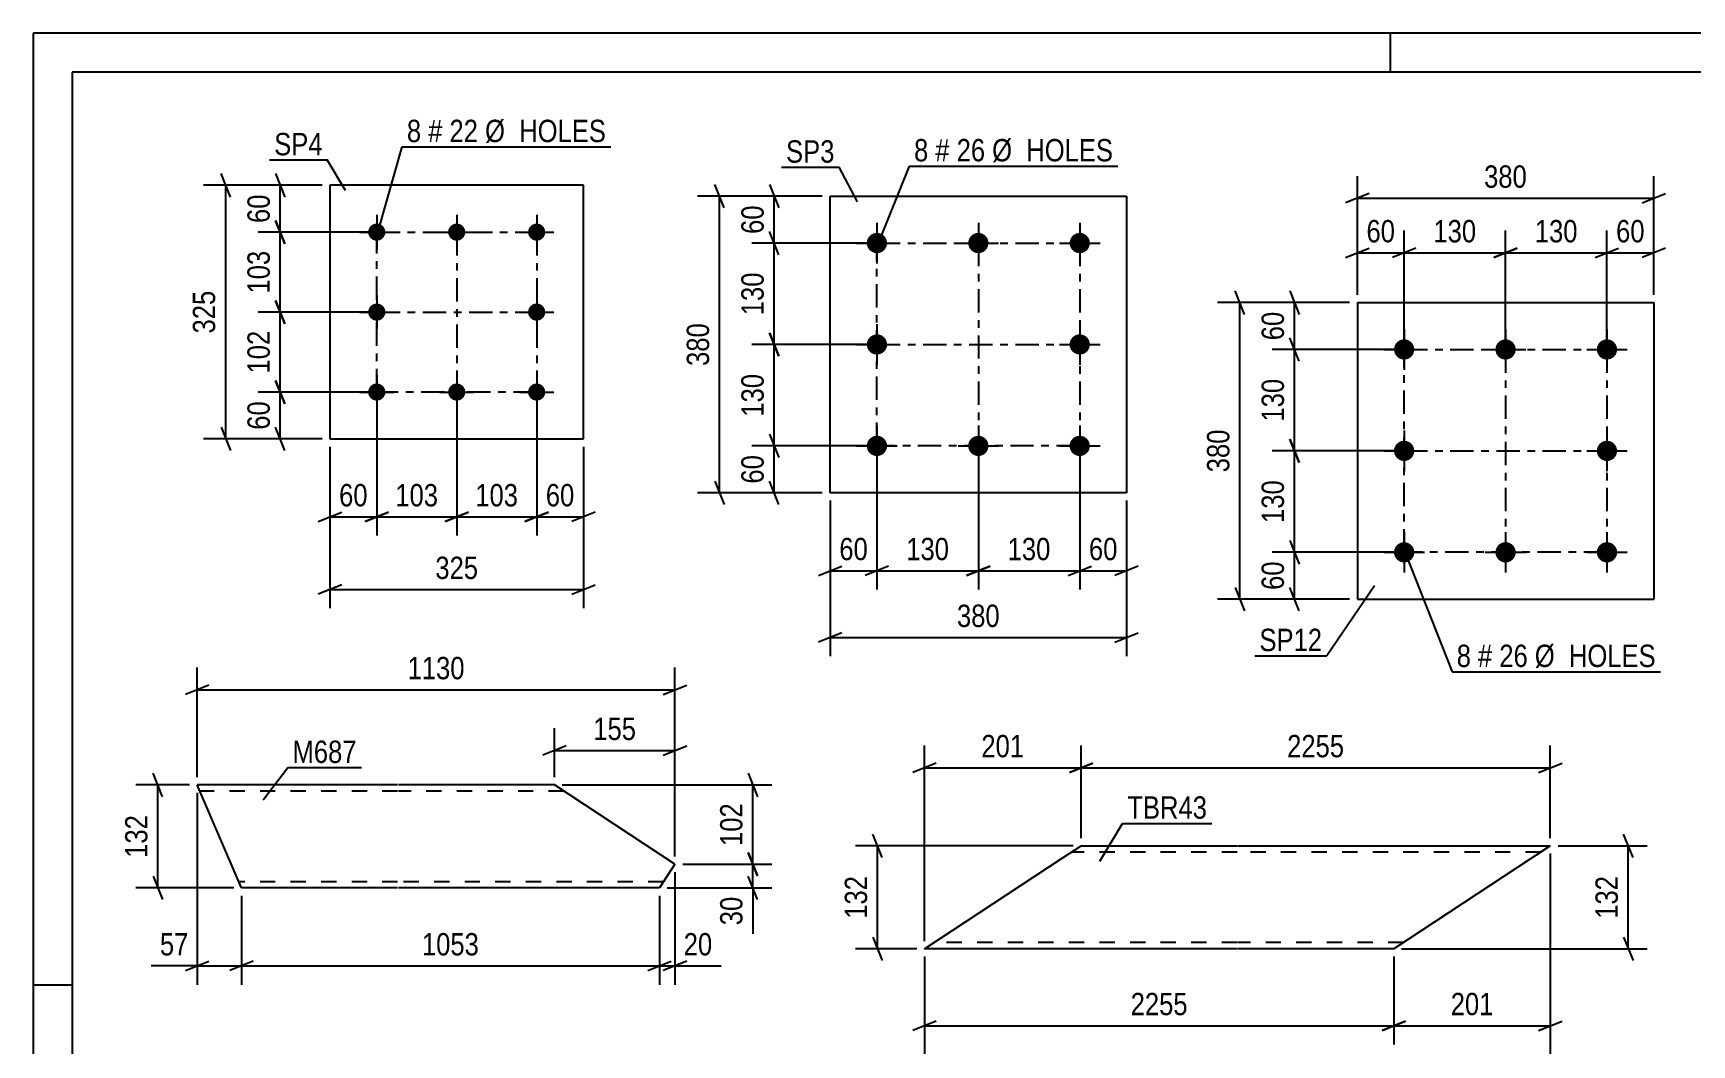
# Model space of a CAD drawing. Header units: millimetres. Extents: x 0 to 594, y 0 to 420.
# Drawn here: x 0 to 212.6, y 290.3 to 420 of the extents above; entities that cross this region are included whole.
import ezdxf

# ---------------------------------------------------------------- set-up
doc = ezdxf.new("R2010")
doc.units = ezdxf.units.MM
doc.linetypes.add('DXK_LINE_DOT2', pattern=[3.9198, 1.9599, -1.9599])
doc.linetypes.add('DXK_LINE_DOT3', pattern=[5.9187, 2.979, -0.9799, 0.9799, -0.9799])
doc.styles.add('Arial Narrow', font='ARIALN.TTF', dxfattribs={"height": 0.2})

# ---------------------------------------------------------------- blocks, each defined once
blk = doc.blocks.new('Unknown-232816080-53569')
at = {"color": 5, "linetype": 'Continuous'}
for p, q in [((594, 420), (0, 420)), ((0, 420), (0, 0)), ((174, 415), (174, 420)), ((589, 415), (5, 415)), ((5, 415), (5, 5)), ((5, 298), (0, 298))]:
    blk.add_line(p, q, dxfattribs=at)
blk = doc.blocks.new('Part-232816080-67433 - 67432')
at = {"color": 2, "linetype": 'Continuous'}
for p, q in [((131.91, 314.24), (134.34, 315.84)), ((134.34, 315.84), (154.34, 315.84)), ((154.44, 315.84), (194.5, 315.84)), ((194.5, 315.84), (192.07, 314.24)), ((114.27, 302.64), (131.91, 314.24)), ((192.07, 314.24), (174.44, 302.64)), ((154.34, 302.64), (114.27, 302.64)), ((174.44, 302.64), (154.44, 302.64))]:
    blk.add_line(p, q, dxfattribs=at)
at = {"color": 7, "linetype": 'DXK_LINE_DOT2'}
for p, q in [((154.34, 315.04), (133.12, 315.04)), ((193.29, 315.04), (154.44, 315.04)), ((194.32, 315.71), (192.07, 314.24)), ((154.34, 303.44), (115.49, 303.44)), ((175.65, 303.44), (154.44, 303.44))]:
    blk.add_line(p, q, dxfattribs=at)
blk = doc.blocks.new('Part-232816080-67549 - 67548')
at = {"color": 2, "linetype": 'Continuous'}
for p, q in [((102.17, 361.1), (102.17, 399.1)), ((102.17, 399.1), (140.17, 399.1)), ((140.17, 399.1), (140.17, 361.1)), ((140.17, 361.1), (102.17, 361.1))]:
    blk.add_line(p, q, dxfattribs=at)
blk = doc.blocks.new('Bolt-232816080-67550 - 67548')
at = {"linetype": 'Continuous'}
for points in [[(108.17, 394.4, -1), (108.17, 391.8, -1)], [(121.17, 394.4, -1), (121.17, 391.8, -1)], [(134.17, 394.4, -1), (134.17, 391.8, -1)], [(108.17, 381.4, -1), (108.17, 378.8, -1)], [(134.17, 381.4, -1), (134.17, 378.8, -1)], [(108.17, 368.4, -1), (108.17, 365.8, -1)], [(121.17, 368.4, -1), (121.17, 365.8, -1)], [(134.17, 368.4, -1), (134.17, 365.8, -1)]]:
    blk.add_hatch(color=1, dxfattribs=at).paths.add_polyline_path(points)
at = {"color": 1, "linetype": 'Continuous'}
for p, q in [((108.17, 395.7), (108.17, 390.5)), ((121.17, 395.7), (121.17, 390.5)), ((134.17, 395.7), (134.17, 390.5)), ((105.57, 393.1), (110.77, 393.1)), ((118.57, 393.1), (123.77, 393.1)), ((131.57, 393.1), (136.77, 393.1)), ((108.17, 382.7), (108.17, 377.5)), ((134.17, 382.7), (134.17, 377.5)), ((105.57, 380.1), (110.77, 380.1)), ((131.57, 380.1), (136.77, 380.1)), ((108.17, 369.7), (108.17, 364.5)), ((121.17, 369.7), (121.17, 364.5)), ((134.17, 369.7), (134.17, 364.5)), ((105.57, 367.1), (110.77, 367.1)), ((118.57, 367.1), (123.77, 367.1)), ((131.57, 367.1), (136.77, 367.1))]:
    blk.add_line(p, q, dxfattribs=at)
blk = doc.blocks.new('Part-232816080-67557 - 67556')
at = {"color": 2, "linetype": 'Continuous'}
for p, q in [((38.05, 400.5), (38.05, 368)), ((70.55, 400.5), (38.05, 400.5)), ((70.55, 368), (70.55, 400.5)), ((38.05, 368), (70.55, 368))]:
    blk.add_line(p, q, dxfattribs=at)
blk = doc.blocks.new('Bolt-232816080-67558 - 67556')
at = {"linetype": 'Continuous'}
for points in [[(44.05, 395.6, -1), (44.05, 393.4, -1)], [(54.3, 395.6, -1), (54.3, 393.4, -1)], [(64.55, 395.6, -1), (64.55, 393.4, -1)], [(44.05, 385.35, -1), (44.05, 383.15, -1)], [(64.55, 385.35, -1), (64.55, 383.15, -1)], [(44.05, 375.1, -1), (44.05, 372.9, -1)], [(54.3, 375.1, -1), (54.3, 372.9, -1)], [(64.55, 375.1, -1), (64.55, 372.9, -1)]]:
    blk.add_hatch(color=1, dxfattribs=at).paths.add_polyline_path(points)
at = {"color": 1, "linetype": 'Continuous'}
for p, q in [((44.05, 396.7), (44.05, 392.3)), ((54.3, 396.7), (54.3, 392.3)), ((64.55, 396.7), (64.55, 392.3)), ((41.85, 394.5), (46.25, 394.5)), ((52.1, 394.5), (56.5, 394.5)), ((62.35, 394.5), (66.75, 394.5)), ((44.05, 386.45), (44.05, 382.05)), ((64.55, 386.45), (64.55, 382.05)), ((41.85, 384.25), (46.25, 384.25)), ((62.35, 384.25), (66.75, 384.25)), ((44.05, 376.2), (44.05, 371.8)), ((54.3, 376.2), (54.3, 371.8)), ((64.55, 376.2), (64.55, 371.8)), ((41.85, 374), (46.25, 374)), ((52.1, 374), (56.5, 374)), ((62.35, 374), (66.75, 374))]:
    blk.add_line(p, q, dxfattribs=at)
blk = doc.blocks.new('Part-232816080-67596 - 67595')
at = {"color": 2, "linetype": 'Continuous'}
for p, q in [((46.72, 323.64), (21.03, 323.64)), ((26.03, 312.04), (21.03, 323.64)), ((66.82, 323.64), (46.82, 323.64)), ((82.28, 313.48), (66.82, 323.64)), ((82.28, 313.48), (80.28, 310.44)), ((26.72, 310.44), (26.03, 312.04)), ((46.72, 310.44), (26.72, 310.44)), ((80.28, 310.44), (46.82, 310.44))]:
    blk.add_line(p, q, dxfattribs=at)
at = {"color": 7, "linetype": 'DXK_LINE_DOT2'}
for p, q in [((46.72, 322.84), (21.38, 322.84)), ((68.04, 322.84), (46.82, 322.84)), ((26.67, 310.56), (26.03, 312.04)), ((26.38, 311.24), (26.35, 311.3)), ((46.72, 311.24), (26.38, 311.24)), ((80.8, 311.24), (46.82, 311.24))]:
    blk.add_line(p, q, dxfattribs=at)
blk = doc.blocks.new('Part-232816080-67733 - 67732')
at = {"color": 2, "linetype": 'Continuous'}
for p, q in [((169.76, 385.46), (169.76, 347.46)), ((169.76, 385.46), (207.76, 385.46)), ((207.76, 385.46), (207.76, 347.46)), ((169.76, 347.46), (207.76, 347.46))]:
    blk.add_line(p, q, dxfattribs=at)
blk = doc.blocks.new('Bolt-232816080-67734 - 67732')
at = {"linetype": 'Continuous'}
for points in [[(175.76, 380.76, -1), (175.76, 378.16, -1)], [(188.76, 380.76, -1), (188.76, 378.16, -1)], [(201.76, 380.76, -1), (201.76, 378.16, -1)], [(175.76, 367.76, -1), (175.76, 365.16, -1)], [(201.76, 367.76, -1), (201.76, 365.16, -1)], [(175.76, 354.76, -1), (175.76, 352.16, -1)], [(188.76, 354.76, -1), (188.76, 352.16, -1)], [(201.76, 354.76, -1), (201.76, 352.16, -1)]]:
    blk.add_hatch(color=1, dxfattribs=at).paths.add_polyline_path(points)
at = {"color": 1, "linetype": 'Continuous'}
for p, q in [((175.76, 382.06), (175.76, 376.86)), ((188.76, 382.06), (188.76, 376.86)), ((201.76, 382.06), (201.76, 376.86)), ((173.16, 379.46), (178.36, 379.46)), ((186.16, 379.46), (191.36, 379.46)), ((199.16, 379.46), (204.36, 379.46)), ((175.76, 369.06), (175.76, 363.86)), ((201.76, 369.06), (201.76, 363.86)), ((173.16, 366.46), (178.36, 366.46)), ((199.16, 366.46), (204.36, 366.46)), ((175.76, 356.06), (175.76, 350.86)), ((188.76, 356.06), (188.76, 350.86)), ((201.76, 356.06), (201.76, 350.86)), ((173.16, 353.46), (178.36, 353.46)), ((186.16, 353.46), (191.36, 353.46)), ((199.16, 353.46), (204.36, 353.46))]:
    blk.add_line(p, q, dxfattribs=at)
blk = doc.blocks.new('Rectangle-232816080-71072 - 67548')
at = {"color": 1, "linetype": 'DXK_LINE_DOT3'}
blk.add_lwpolyline([(108.17, 393.1), (134.17, 393.1), (134.17, 367.1), (108.17, 367.1), (108.17, 393.1)], close=True, dxfattribs=at)
blk = doc.blocks.new('Rectangle-232816080-71059 - 67556')
at = {"color": 1, "linetype": 'DXK_LINE_DOT3'}
blk.add_lwpolyline([(44.05, 394.5), (64.55, 394.5), (64.55, 374), (44.05, 374), (44.05, 394.5)], close=True, dxfattribs=at)
blk = doc.blocks.new('Rectangle-232816080-71082 - 67732')
at = {"color": 1, "linetype": 'DXK_LINE_DOT3'}
blk.add_lwpolyline([(175.76, 379.46), (201.76, 379.46), (201.76, 353.46), (175.76, 353.46), (175.76, 379.46)], close=True, dxfattribs=at)
blk = doc.blocks.new('Line-232816080-71073 - 67548')
at = {"color": 1, "linetype": 'DXK_LINE_DOT3'}
blk.add_line((108.17, 380.1), (134.17, 380.1), dxfattribs=at)
blk = doc.blocks.new('Line-232816080-71060 - 67556')
at = {"color": 1, "linetype": 'DXK_LINE_DOT3'}
blk.add_line((54.3, 394.5), (54.3, 374), dxfattribs=at)
blk = doc.blocks.new('Line-232816080-71083 - 67732')
at = {"color": 1, "linetype": 'DXK_LINE_DOT3'}
blk.add_line((188.76, 379.46), (188.76, 353.46), dxfattribs=at)
blk = doc.blocks.new('Line-232816080-71074 - 67548')
at = {"color": 1, "linetype": 'DXK_LINE_DOT3'}
blk.add_line((121.17, 393.1), (121.17, 367.1), dxfattribs=at)
blk = doc.blocks.new('Line-232816080-71061 - 67556')
at = {"color": 1, "linetype": 'DXK_LINE_DOT3'}
blk.add_line((44.05, 384.25), (64.55, 384.25), dxfattribs=at)
blk = doc.blocks.new('Line-232816080-71084 - 67732')
at = {"color": 1, "linetype": 'DXK_LINE_DOT3'}
blk.add_line((175.76, 366.46), (201.76, 366.46), dxfattribs=at)
blk = doc.blocks.new('StraightDimension-232816080-67945 - 67432')
at = {"color": 7, "linetype": 'Continuous'}
for p, q in [((194.5, 314.84), (194.5, 279.74)), ((114.27, 301.64), (114.27, 279.74)), ((115.77, 282.74), (112.77, 281.54)), ((114.27, 282.14), (194.5, 282.14)), ((193, 281.54), (196, 282.74))]:
    blk.add_line(p, q, dxfattribs=at)
at = {"color": 0}
blk.add_wipeout([(158.64, 282.89), (158.64, 287.09), (150.13, 287.09), (150.13, 282.89)], dxfattribs=at)
at = {"color": 3, "style": 'Arial Narrow'}
blk.add_text('2455', height=2.863, dxfattribs=at).set_placement((150.73, 283.49))
blk = doc.blocks.new('StraightDimension-232816080-71047 - 67432')
at = {"color": 7, "linetype": 'Continuous'}
for p, q in [((194.5, 314.84), (194.5, 290.38)), ((174.44, 301.64), (174.44, 290.38)), ((175.94, 293.38), (172.94, 292.18)), ((174.44, 292.78), (194.5, 292.78)), ((193, 292.18), (196, 293.38))]:
    blk.add_line(p, q, dxfattribs=at)
at = {"color": 0}
blk.add_wipeout([(187.81, 293.53), (187.81, 297.73), (181.13, 297.73), (181.13, 293.53)], dxfattribs=at)
at = {"color": 3, "style": 'Arial Narrow'}
blk.add_text('201', height=2.863, dxfattribs=at).set_placement((181.73, 294.13))
blk = doc.blocks.new('StraightDimension-232816080-67939 - 67432')
at = {"color": 7, "linetype": 'Continuous'}
for p, q in [((108.86, 314.34), (107.66, 317.34)), ((133.34, 315.84), (105.41, 315.84)), ((108.26, 302.64), (108.26, 315.84)), ((107.66, 304.14), (108.86, 301.14)), ((113.27, 302.64), (105.41, 302.64))]:
    blk.add_line(p, q, dxfattribs=at)
at = {"color": 0}
blk.add_wipeout([(107.51, 312.58), (103.31, 312.58), (103.31, 305.89), (107.51, 305.89)], dxfattribs=at)
at = {"color": 3, "style": 'Arial Narrow'}
blk.add_text('132', height=2.863, rotation=90.0002, dxfattribs=at).set_placement((106.91, 306.49))
blk = doc.blocks.new('StraightDimension-232816080-71041 - 67432')
at = {"color": 7, "linetype": 'Continuous'}
for p, q in [((114.27, 303.64), (114.27, 328.69)), ((134.34, 316.84), (134.34, 328.69)), ((115.77, 326.44), (112.77, 325.24)), ((114.27, 325.84), (134.34, 325.84)), ((132.84, 325.24), (135.84, 326.44))]:
    blk.add_line(p, q, dxfattribs=at)
at = {"color": 0}
blk.add_wipeout([(127.65, 326.59), (127.65, 330.79), (120.96, 330.79), (120.96, 326.59)], dxfattribs=at)
at = {"color": 3, "style": 'Arial Narrow'}
blk.add_text('201', height=2.863, dxfattribs=at).set_placement((121.56, 327.19))
blk = doc.blocks.new('StraightDimension-232816080-67933 - 67432')
at = {"color": 7, "linetype": 'Continuous'}
for p, q in [((205.1, 314.34), (203.9, 317.34)), ((195.5, 315.84), (206.9, 315.84)), ((204.5, 302.64), (204.5, 315.84)), ((203.9, 304.14), (205.1, 301.14)), ((175.44, 302.64), (206.9, 302.64))]:
    blk.add_line(p, q, dxfattribs=at)
at = {"color": 0}
blk.add_wipeout([(203.75, 312.58), (199.55, 312.58), (199.55, 305.89), (203.75, 305.89)], dxfattribs=at)
at = {"color": 3, "style": 'Arial Narrow'}
blk.add_text('132', height=2.863, rotation=90.0002, dxfattribs=at).set_placement((203.15, 306.49))
blk = doc.blocks.new('StraightDimension-232816080-71040 - 67432')
at = {"color": 7, "linetype": 'Continuous'}
for p, q in [((134.34, 316.84), (134.34, 328.69)), ((194.5, 316.84), (194.5, 328.69)), ((135.84, 326.44), (132.84, 325.24)), ((134.34, 325.84), (194.5, 325.84)), ((193, 325.24), (196, 326.44))]:
    blk.add_line(p, q, dxfattribs=at)
at = {"color": 0}
blk.add_wipeout([(168.68, 326.59), (168.68, 330.79), (160.16, 330.79), (160.16, 326.59)], dxfattribs=at)
at = {"color": 3, "style": 'Arial Narrow'}
blk.add_text('2255', height=2.863, dxfattribs=at).set_placement((160.76, 327.19))
blk = doc.blocks.new('StraightDimension-232816080-71048 - 67432')
at = {"color": 7, "linetype": 'Continuous'}
for p, q in [((114.27, 301.64), (114.27, 290.38)), ((174.44, 301.64), (174.44, 290.38)), ((115.77, 293.38), (112.77, 292.18)), ((114.27, 292.78), (174.44, 292.78)), ((172.94, 292.18), (175.94, 293.38))]:
    blk.add_line(p, q, dxfattribs=at)
at = {"color": 0}
blk.add_wipeout([(148.61, 293.53), (148.61, 297.73), (140.1, 297.73), (140.1, 293.53)], dxfattribs=at)
at = {"color": 3, "style": 'Arial Narrow'}
blk.add_text('2255', height=2.863, dxfattribs=at).set_placement((140.7, 294.13))
blk = doc.blocks.new('StraightDimension-232816080-77511 - 67548')
at = {"color": 7, "linetype": 'Continuous'}
for p, q in [((121.17, 366.1), (121.17, 348.7)), ((134.17, 366.1), (134.17, 348.7)), ((122.67, 351.7), (119.67, 350.5)), ((121.17, 351.1), (134.17, 351.1)), ((132.67, 350.5), (135.67, 351.7))]:
    blk.add_line(p, q, dxfattribs=at)
at = {"color": 0}
blk.add_wipeout([(131.02, 351.85), (131.02, 356.05), (124.33, 356.05), (124.33, 351.85)], dxfattribs=at)
at = {"color": 3, "style": 'Arial Narrow'}
blk.add_text('130', height=2.863, dxfattribs=at).set_placement((124.93, 352.45))
blk = doc.blocks.new('StraightDimension-232816080-68151 - 67548')
at = {"color": 7, "linetype": 'Continuous'}
for p, q in [((94.4, 400.6), (95.6, 397.6)), ((101.17, 399.1), (92.15, 399.1)), ((95, 393.1), (95, 399.1)), ((95.6, 391.6), (94.4, 394.6)), ((107.17, 393.1), (92.15, 393.1))]:
    blk.add_line(p, q, dxfattribs=at)
at = {"color": 0}
blk.add_wipeout([(94.25, 398.52), (90.05, 398.52), (90.05, 393.67), (94.25, 393.67)], dxfattribs=at)
at = {"color": 3, "style": 'Arial Narrow'}
blk.add_text('60', height=2.863, rotation=90.0002, dxfattribs=at).set_placement((93.65, 394.27))
blk = doc.blocks.new('StraightDimension-232816080-68154 - 67548')
at = {"color": 7, "linetype": 'Continuous'}
for p, q in [((94.4, 368.6), (95.6, 365.6)), ((107.17, 367.1), (92.15, 367.1)), ((95, 361.1), (95, 367.1)), ((95.6, 359.6), (94.4, 362.6)), ((101.17, 361.1), (92.15, 361.1))]:
    blk.add_line(p, q, dxfattribs=at)
at = {"color": 0}
blk.add_wipeout([(94.25, 366.52), (90.05, 366.52), (90.05, 361.67), (94.25, 361.67)], dxfattribs=at)
at = {"color": 3, "style": 'Arial Narrow'}
blk.add_text('60', height=2.863, rotation=90.0002, dxfattribs=at).set_placement((93.65, 362.27))
blk = doc.blocks.new('StraightDimension-232816080-68167 - 67548')
at = {"color": 7, "linetype": 'Continuous'}
for p, q in [((88.6, 397.6), (87.4, 400.6)), ((101.17, 399.1), (85.15, 399.1)), ((88, 361.1), (88, 399.1)), ((87.4, 362.6), (88.6, 359.6)), ((101.17, 361.1), (85.15, 361.1))]:
    blk.add_line(p, q, dxfattribs=at)
at = {"color": 0}
blk.add_wipeout([(87.25, 383.44), (83.05, 383.44), (83.05, 376.75), (87.25, 376.75)], dxfattribs=at)
at = {"color": 3, "style": 'Arial Narrow'}
blk.add_text('380', height=2.863, rotation=90.0002, dxfattribs=at).set_placement((86.65, 377.35))
blk = doc.blocks.new('StraightDimension-232816080-68171 - 67548')
at = {"color": 7, "linetype": 'Continuous'}
for p, q in [((134.17, 366.1), (134.17, 348.7)), ((140.17, 360.1), (140.17, 348.7)), ((132.67, 350.5), (135.67, 351.7)), ((134.17, 351.1), (140.17, 351.1)), ((141.67, 351.7), (138.67, 350.5))]:
    blk.add_line(p, q, dxfattribs=at)
at = {"color": 0}
blk.add_wipeout([(139.6, 351.85), (139.6, 356.05), (134.75, 356.05), (134.75, 351.85)], dxfattribs=at)
at = {"color": 3, "style": 'Arial Narrow'}
blk.add_text('60', height=2.863, dxfattribs=at).set_placement((135.35, 352.45))
blk = doc.blocks.new('StraightDimension-232816080-68174 - 67548')
at = {"color": 7, "linetype": 'Continuous'}
for p, q in [((108.17, 366.1), (108.17, 348.7)), ((102.17, 360.1), (102.17, 348.7)), ((100.67, 350.5), (103.67, 351.7)), ((102.17, 351.1), (108.17, 351.1)), ((109.67, 351.7), (106.67, 350.5))]:
    blk.add_line(p, q, dxfattribs=at)
at = {"color": 0}
blk.add_wipeout([(107.6, 351.85), (107.6, 356.05), (102.75, 356.05), (102.75, 351.85)], dxfattribs=at)
at = {"color": 3, "style": 'Arial Narrow'}
blk.add_text('60', height=2.863, dxfattribs=at).set_placement((103.35, 352.45))
blk = doc.blocks.new('StraightDimension-232816080-77487 - 67548')
at = {"color": 7, "linetype": 'Continuous'}
for p, q in [((95.6, 378.6), (94.4, 381.6)), ((107.17, 380.1), (92.15, 380.1)), ((95, 367.1), (95, 380.1)), ((94.4, 368.6), (95.6, 365.6)), ((107.17, 367.1), (92.15, 367.1))]:
    blk.add_line(p, q, dxfattribs=at)
at = {"color": 0}
blk.add_wipeout([(94.25, 376.94), (90.05, 376.94), (90.05, 370.25), (94.25, 370.25)], dxfattribs=at)
at = {"color": 3, "style": 'Arial Narrow'}
blk.add_text('130', height=2.863, rotation=90.0002, dxfattribs=at).set_placement((93.65, 370.85))
blk = doc.blocks.new('StraightDimension-232816080-68187 - 67548')
at = {"color": 7, "linetype": 'Continuous'}
for p, q in [((102.17, 360.1), (102.17, 340.14)), ((140.17, 360.1), (140.17, 340.14)), ((103.67, 343.14), (100.67, 341.94)), ((102.17, 342.54), (140.17, 342.54)), ((138.67, 341.94), (141.67, 343.14))]:
    blk.add_line(p, q, dxfattribs=at)
at = {"color": 0}
blk.add_wipeout([(124.52, 343.29), (124.52, 347.49), (117.83, 347.49), (117.83, 343.29)], dxfattribs=at)
at = {"color": 3, "style": 'Arial Narrow'}
blk.add_text('380', height=2.863, dxfattribs=at).set_placement((118.43, 343.89))
blk = doc.blocks.new('StraightDimension-232816080-77489 - 67548')
at = {"color": 7, "linetype": 'Continuous'}
for p, q in [((95.6, 391.6), (94.4, 394.6)), ((107.17, 393.1), (92.15, 393.1)), ((95, 380.1), (95, 393.1)), ((94.4, 381.6), (95.6, 378.6)), ((107.17, 380.1), (92.15, 380.1))]:
    blk.add_line(p, q, dxfattribs=at)
at = {"color": 0}
blk.add_wipeout([(94.25, 389.94), (90.05, 389.94), (90.05, 383.25), (94.25, 383.25)], dxfattribs=at)
at = {"color": 3, "style": 'Arial Narrow'}
blk.add_text('130', height=2.863, rotation=90.0002, dxfattribs=at).set_placement((93.65, 383.85))
blk = doc.blocks.new('StraightDimension-232816080-77509 - 67548')
at = {"color": 7, "linetype": 'Continuous'}
for p, q in [((108.17, 366.1), (108.17, 348.7)), ((121.17, 366.1), (121.17, 348.7)), ((109.67, 351.7), (106.67, 350.5)), ((108.17, 351.1), (121.17, 351.1)), ((119.67, 350.5), (122.67, 351.7))]:
    blk.add_line(p, q, dxfattribs=at)
at = {"color": 0}
blk.add_wipeout([(118.02, 351.85), (118.02, 356.05), (111.33, 356.05), (111.33, 351.85)], dxfattribs=at)
at = {"color": 3, "style": 'Arial Narrow'}
blk.add_text('130', height=2.863, dxfattribs=at).set_placement((111.93, 352.45))
blk = doc.blocks.new('StraightDimension-232816080-77599 - 67556')
at = {"color": 7, "linetype": 'Continuous'}
for p, q in [((54.3, 373), (54.3, 355.6)), ((64.55, 373), (64.55, 355.6)), ((52.8, 357.4), (55.8, 358.6)), ((54.3, 358), (64.55, 358)), ((66.05, 358.6), (63.05, 357.4))]:
    blk.add_line(p, q, dxfattribs=at)
at = {"color": 0}
blk.add_wipeout([(62.76, 358.75), (62.76, 362.95), (56.08, 362.95), (56.08, 358.75)], dxfattribs=at)
at = {"color": 3, "style": 'Arial Narrow'}
blk.add_text('103', height=2.863, dxfattribs=at).set_placement((56.68, 359.35))
blk = doc.blocks.new('StraightDimension-232816080-77597 - 67556')
at = {"color": 7, "linetype": 'Continuous'}
for p, q in [((44.05, 373), (44.05, 355.6)), ((54.3, 373), (54.3, 355.6)), ((42.55, 357.4), (45.55, 358.6)), ((44.05, 358), (54.3, 358)), ((55.8, 358.6), (52.8, 357.4))]:
    blk.add_line(p, q, dxfattribs=at)
at = {"color": 0}
blk.add_wipeout([(52.51, 358.75), (52.51, 362.95), (45.83, 362.95), (45.83, 358.75)], dxfattribs=at)
at = {"color": 3, "style": 'Arial Narrow'}
blk.add_text('103', height=2.863, dxfattribs=at).set_placement((46.43, 359.35))
blk = doc.blocks.new('StraightDimension-232816080-68191 - 67556')
at = {"color": 7, "linetype": 'Continuous'}
for p, q in [((31.08, 402), (32.28, 399)), ((37.05, 400.5), (28.83, 400.5)), ((31.68, 394.5), (31.68, 400.5)), ((32.28, 393), (31.08, 396)), ((43.05, 394.5), (28.83, 394.5))]:
    blk.add_line(p, q, dxfattribs=at)
at = {"color": 0}
blk.add_wipeout([(30.93, 399.93), (26.73, 399.93), (26.73, 395.07), (30.93, 395.07)], dxfattribs=at)
at = {"color": 3, "style": 'Arial Narrow'}
blk.add_text('60', height=2.863, rotation=90.0002, dxfattribs=at).set_placement((30.33, 395.67))
blk = doc.blocks.new('StraightDimension-232816080-68194 - 67556')
at = {"color": 7, "linetype": 'Continuous'}
for p, q in [((31.08, 375.5), (32.28, 372.5)), ((43.05, 374), (28.83, 374)), ((31.68, 368), (31.68, 374)), ((37.05, 368), (28.83, 368)), ((32.28, 366.5), (31.08, 369.5))]:
    blk.add_line(p, q, dxfattribs=at)
at = {"color": 0}
blk.add_wipeout([(30.93, 373.43), (26.73, 373.43), (26.73, 368.57), (30.93, 368.57)], dxfattribs=at)
at = {"color": 3, "style": 'Arial Narrow'}
blk.add_text('60', height=2.863, rotation=90.0002, dxfattribs=at).set_placement((30.33, 369.17))
blk = doc.blocks.new('StraightDimension-232816080-68207 - 67556')
at = {"color": 7, "linetype": 'Continuous'}
for p, q in [((25.28, 399), (24.08, 402)), ((37.05, 400.5), (21.83, 400.5)), ((24.68, 368), (24.68, 400.5)), ((37.05, 368), (21.83, 368)), ((24.08, 369.5), (25.28, 366.5))]:
    blk.add_line(p, q, dxfattribs=at)
at = {"color": 0}
blk.add_wipeout([(23.93, 387.59), (19.73, 387.59), (19.73, 380.91), (23.93, 380.91)], dxfattribs=at)
at = {"color": 3, "style": 'Arial Narrow'}
blk.add_text('325', height=2.863, rotation=90.0002, dxfattribs=at).set_placement((23.33, 381.51))
blk = doc.blocks.new('StraightDimension-232816080-68211 - 67556')
at = {"color": 7, "linetype": 'Continuous'}
for p, q in [((64.55, 373), (64.55, 355.6)), ((70.55, 367), (70.55, 355.6)), ((63.05, 357.4), (66.05, 358.6)), ((64.55, 358), (70.55, 358)), ((72.05, 358.6), (69.05, 357.4))]:
    blk.add_line(p, q, dxfattribs=at)
at = {"color": 0}
blk.add_wipeout([(69.98, 358.75), (69.98, 362.95), (65.12, 362.95), (65.12, 358.75)], dxfattribs=at)
at = {"color": 3, "style": 'Arial Narrow'}
blk.add_text('60', height=2.863, dxfattribs=at).set_placement((65.72, 359.35))
blk = doc.blocks.new('StraightDimension-232816080-68214 - 67556')
at = {"color": 7, "linetype": 'Continuous'}
for p, q in [((44.05, 373), (44.05, 355.6)), ((38.05, 367), (38.05, 355.6)), ((36.55, 357.4), (39.55, 358.6)), ((38.05, 358), (44.05, 358)), ((45.55, 358.6), (42.55, 357.4))]:
    blk.add_line(p, q, dxfattribs=at)
at = {"color": 0}
blk.add_wipeout([(43.48, 358.75), (43.48, 362.95), (38.62, 362.95), (38.62, 358.75)], dxfattribs=at)
at = {"color": 3, "style": 'Arial Narrow'}
blk.add_text('60', height=2.863, dxfattribs=at).set_placement((39.22, 359.35))
blk = doc.blocks.new('StraightDimension-232816080-68227 - 67556')
at = {"color": 7, "linetype": 'Continuous'}
for p, q in [((38.05, 367), (38.05, 346.29)), ((70.55, 367), (70.55, 346.29)), ((39.55, 349.29), (36.55, 348.09)), ((69.05, 348.09), (72.05, 349.29)), ((38.05, 348.69), (70.55, 348.69))]:
    blk.add_line(p, q, dxfattribs=at)
at = {"color": 0}
blk.add_wipeout([(57.64, 349.44), (57.64, 353.64), (50.96, 353.64), (50.96, 349.44)], dxfattribs=at)
at = {"color": 3, "style": 'Arial Narrow'}
blk.add_text('325', height=2.863, dxfattribs=at).set_placement((51.56, 350.04))
blk = doc.blocks.new('StraightDimension-232816080-77575 - 67556')
at = {"color": 7, "linetype": 'Continuous'}
for p, q in [((31.08, 385.75), (32.28, 382.75)), ((43.05, 384.25), (28.83, 384.25)), ((31.68, 374), (31.68, 384.25)), ((32.28, 372.5), (31.08, 375.5)), ((43.05, 374), (28.83, 374))]:
    blk.add_line(p, q, dxfattribs=at)
at = {"color": 0}
blk.add_wipeout([(30.93, 382.46), (26.73, 382.46), (26.73, 375.78), (30.93, 375.78)], dxfattribs=at)
at = {"color": 3, "style": 'Arial Narrow'}
blk.add_text('102', height=2.863, rotation=90.0002, dxfattribs=at).set_placement((30.33, 376.38))
blk = doc.blocks.new('StraightDimension-232816080-77577 - 67556')
at = {"color": 7, "linetype": 'Continuous'}
for p, q in [((31.08, 396), (32.28, 393)), ((43.05, 394.5), (28.83, 394.5)), ((31.68, 384.25), (31.68, 394.5)), ((32.28, 382.75), (31.08, 385.75)), ((43.05, 384.25), (28.83, 384.25))]:
    blk.add_line(p, q, dxfattribs=at)
at = {"color": 0}
blk.add_wipeout([(30.93, 392.71), (26.73, 392.71), (26.73, 386.03), (30.93, 386.03)], dxfattribs=at)
at = {"color": 3, "style": 'Arial Narrow'}
blk.add_text('103', height=2.863, rotation=90.0002, dxfattribs=at).set_placement((30.33, 386.63))
blk = doc.blocks.new('StraightDimension-232816080-68267 - 67595')
at = {"color": 7, "linetype": 'Continuous'}
for p, q in [((66.82, 324.64), (66.82, 330.9)), ((82.28, 314.48), (82.28, 330.9)), ((68.32, 328.65), (65.32, 327.45)), ((66.82, 328.05), (82.28, 328.05)), ((80.78, 327.45), (83.78, 328.65))]:
    blk.add_line(p, q, dxfattribs=at)
at = {"color": 0}
blk.add_wipeout([(77.89, 328.8), (77.89, 333), (71.21, 333), (71.21, 328.8)], dxfattribs=at)
at = {"color": 3, "style": 'Arial Narrow'}
blk.add_text('155', height=2.863, dxfattribs=at).set_placement((71.81, 329.4))
blk = doc.blocks.new('StraightDimension-232816080-68279 - 67595')
at = {"color": 7, "linetype": 'Continuous'}
for p, q in [((20.03, 323.64), (13.15, 323.64)), ((16.6, 322.14), (15.4, 325.14)), ((16, 310.44), (16, 323.64)), ((15.4, 311.94), (16.6, 308.94)), ((25.72, 310.44), (13.15, 310.44))]:
    blk.add_line(p, q, dxfattribs=at)
at = {"color": 0}
blk.add_wipeout([(15.25, 320.38), (11.05, 320.38), (11.05, 313.7), (15.25, 313.7)], dxfattribs=at)
at = {"color": 3, "style": 'Arial Narrow'}
blk.add_text('132', height=2.863, rotation=90.0002, dxfattribs=at).set_placement((14.65, 314.3))
blk = doc.blocks.new('StraightDimension-232816080-68271 - 67595')
at = {"color": 7, "linetype": 'Continuous'}
for p, q in [((67.82, 323.64), (94.68, 323.64)), ((91.68, 325.14), (92.88, 322.14)), ((92.28, 313.48), (92.28, 323.64)), ((92.88, 311.98), (91.68, 314.98)), ((83.28, 313.48), (94.68, 313.48))]:
    blk.add_line(p, q, dxfattribs=at)
at = {"color": 0}
blk.add_wipeout([(91.53, 321.9), (87.33, 321.9), (87.33, 315.22), (91.53, 315.22)], dxfattribs=at)
at = {"color": 3, "style": 'Arial Narrow'}
blk.add_text('102', height=2.863, rotation=90.0002, dxfattribs=at).set_placement((90.93, 315.82))
blk = doc.blocks.new('StraightDimension-232816080-76759 - 67595')
at = {"color": 7, "linetype": 'Continuous'}
for p, q in [((82.28, 312.48), (82.28, 298.04)), ((80.28, 309.44), (80.28, 298.04)), ((78.78, 299.84), (81.78, 301.04)), ((80.28, 300.44), (82.28, 300.44)), ((83.78, 301.04), (80.78, 299.84))]:
    blk.add_line(p, q, dxfattribs=at)
at = {"color": 0}
blk.add_wipeout([(87.66, 301.19), (87.66, 305.39), (82.8, 305.39), (82.8, 301.19)], dxfattribs=at)
at = {"color": 7, "linetype": 'Continuous'}
blk.add_line((82.28, 300.44), (88.18, 300.44), dxfattribs=at)
blk.add_line((82.28, 300.44), (88.18, 300.44), dxfattribs=at)
at = {"color": 3, "style": 'Arial Narrow'}
blk.add_text('20', height=2.863, dxfattribs=at).set_placement((83.4, 301.79))
blk = doc.blocks.new('StraightDimension-232816080-68272 - 67595')
at = {"color": 7, "linetype": 'Continuous'}
for p, q in [((91.68, 314.98), (92.88, 311.98)), ((83.28, 313.48), (94.68, 313.48)), ((92.28, 310.44), (92.28, 313.48)), ((92.88, 308.94), (91.68, 311.94)), ((81.28, 310.44), (94.68, 310.44))]:
    blk.add_line(p, q, dxfattribs=at)
at = {"color": 0}
blk.add_wipeout([(91.53, 309.92), (87.33, 309.92), (87.33, 305.06), (91.53, 305.06)], dxfattribs=at)
at = {"color": 7, "linetype": 'Continuous'}
blk.add_line((92.28, 310.44), (92.28, 304.54), dxfattribs=at)
blk.add_line((92.28, 310.44), (92.28, 304.54), dxfattribs=at)
at = {"color": 3, "style": 'Arial Narrow'}
blk.add_text('30', height=2.863, rotation=90.0002, dxfattribs=at).set_placement((90.93, 305.66))
blk = doc.blocks.new('StraightDimension-232816080-68285 - 67595')
at = {"color": 7, "linetype": 'Continuous'}
for p, q in [((21.03, 324.64), (21.03, 338.69)), ((82.28, 314.48), (82.28, 338.69)), ((22.53, 336.44), (19.53, 335.24)), ((80.78, 335.24), (83.78, 336.44)), ((21.03, 335.84), (82.28, 335.84))]:
    blk.add_line(p, q, dxfattribs=at)
at = {"color": 0}
blk.add_wipeout([(55.91, 336.59), (55.91, 340.79), (47.4, 340.79), (47.4, 336.59)], dxfattribs=at)
at = {"color": 3, "style": 'Arial Narrow'}
blk.add_text('1130', height=2.863, dxfattribs=at).set_placement((48, 337.19))
blk = doc.blocks.new('StraightDimension-232816080-76760 - 67595')
at = {"color": 7, "linetype": 'Continuous'}
for p, q in [((26.72, 309.44), (26.72, 298.04)), ((80.28, 309.44), (80.28, 298.04)), ((28.22, 301.04), (25.22, 299.84)), ((26.72, 300.44), (80.28, 300.44)), ((78.78, 299.84), (81.78, 301.04))]:
    blk.add_line(p, q, dxfattribs=at)
at = {"color": 0}
blk.add_wipeout([(57.76, 301.19), (57.76, 305.39), (49.24, 305.39), (49.24, 301.19)], dxfattribs=at)
at = {"color": 3, "style": 'Arial Narrow'}
blk.add_text('1053', height=2.863, dxfattribs=at).set_placement((49.84, 301.79))
blk = doc.blocks.new('StraightDimension-232816080-76761 - 67595')
at = {"color": 7, "linetype": 'Continuous'}
for p, q in [((21.03, 322.64), (21.03, 298.04)), ((26.72, 309.44), (26.72, 298.04)), ((19.53, 299.84), (22.53, 301.04)), ((21.03, 300.44), (26.72, 300.44)), ((28.22, 301.04), (25.22, 299.84))]:
    blk.add_line(p, q, dxfattribs=at)
at = {"color": 0}
blk.add_wipeout([(20.51, 301.19), (20.51, 305.39), (15.65, 305.39), (15.65, 301.19)], dxfattribs=at)
at = {"color": 7, "linetype": 'Continuous'}
blk.add_line((21.03, 300.44), (15.13, 300.44), dxfattribs=at)
blk.add_line((21.03, 300.44), (15.13, 300.44), dxfattribs=at)
at = {"color": 3, "style": 'Arial Narrow'}
blk.add_text('57', height=2.863, dxfattribs=at).set_placement((16.25, 301.79))
blk = doc.blocks.new('StraightDimension-232816080-68385 - 67732')
at = {"color": 7, "linetype": 'Continuous'}
for p, q in [((168.76, 385.46), (158.85, 385.46)), ((161.1, 386.96), (162.3, 383.96)), ((161.7, 379.46), (161.7, 385.46)), ((162.3, 377.96), (161.1, 380.96)), ((174.76, 379.46), (158.85, 379.46))]:
    blk.add_line(p, q, dxfattribs=at)
at = {"color": 0}
blk.add_wipeout([(160.95, 384.89), (156.75, 384.89), (156.75, 380.04), (160.95, 380.04)], dxfattribs=at)
at = {"color": 3, "style": 'Arial Narrow'}
blk.add_text('60', height=2.863, rotation=90.0002, dxfattribs=at).set_placement((160.35, 380.64))
blk = doc.blocks.new('StraightDimension-232816080-68388 - 67732')
at = {"color": 7, "linetype": 'Continuous'}
for p, q in [((174.76, 353.46), (158.85, 353.46)), ((161.1, 354.96), (162.3, 351.96)), ((161.7, 347.46), (161.7, 353.46)), ((162.3, 345.96), (161.1, 348.96)), ((168.76, 347.46), (158.85, 347.46))]:
    blk.add_line(p, q, dxfattribs=at)
at = {"color": 0}
blk.add_wipeout([(160.95, 352.89), (156.75, 352.89), (156.75, 348.04), (160.95, 348.04)], dxfattribs=at)
at = {"color": 3, "style": 'Arial Narrow'}
blk.add_text('60', height=2.863, rotation=90.0002, dxfattribs=at).set_placement((160.35, 348.64))
blk = doc.blocks.new('StraightDimension-232816080-68401 - 67732')
at = {"color": 7, "linetype": 'Continuous'}
for p, q in [((168.76, 385.46), (151.85, 385.46)), ((155.3, 383.96), (154.1, 386.96)), ((154.7, 347.46), (154.7, 385.46)), ((154.1, 348.96), (155.3, 345.96)), ((168.76, 347.46), (151.85, 347.46))]:
    blk.add_line(p, q, dxfattribs=at)
at = {"color": 0}
blk.add_wipeout([(153.95, 369.81), (149.75, 369.81), (149.75, 363.12), (153.95, 363.12)], dxfattribs=at)
at = {"color": 3, "style": 'Arial Narrow'}
blk.add_text('380', height=2.863, rotation=90.0002, dxfattribs=at).set_placement((153.35, 363.72))
blk = doc.blocks.new('StraightDimension-232816080-68405 - 67732')
at = {"color": 7, "linetype": 'Continuous'}
for p, q in [((201.76, 380.46), (201.76, 394.69)), ((207.76, 386.46), (207.76, 394.69)), ((200.26, 391.24), (203.26, 392.44)), ((201.76, 391.84), (207.76, 391.84)), ((209.26, 392.44), (206.26, 391.24))]:
    blk.add_line(p, q, dxfattribs=at)
at = {"color": 0}
blk.add_wipeout([(207.18, 392.59), (207.18, 396.79), (202.33, 396.79), (202.33, 392.59)], dxfattribs=at)
at = {"color": 3, "style": 'Arial Narrow'}
blk.add_text('60', height=2.863, dxfattribs=at).set_placement((202.93, 393.19))
blk = doc.blocks.new('StraightDimension-232816080-77555 - 67732')
at = {"color": 7, "linetype": 'Continuous'}
for p, q in [((188.76, 380.46), (188.76, 394.69)), ((201.76, 380.46), (201.76, 394.69)), ((190.26, 392.44), (187.26, 391.24)), ((188.76, 391.84), (201.76, 391.84)), ((200.26, 391.24), (203.26, 392.44))]:
    blk.add_line(p, q, dxfattribs=at)
at = {"color": 0}
blk.add_wipeout([(198.6, 392.59), (198.6, 396.79), (191.91, 396.79), (191.91, 392.59)], dxfattribs=at)
at = {"color": 3, "style": 'Arial Narrow'}
blk.add_text('130', height=2.863, dxfattribs=at).set_placement((192.51, 393.19))
blk = doc.blocks.new('StraightDimension-232816080-68408 - 67732')
at = {"color": 7, "linetype": 'Continuous'}
for p, q in [((169.76, 386.46), (169.76, 394.69)), ((175.76, 380.46), (175.76, 394.69)), ((168.26, 391.24), (171.26, 392.44)), ((169.76, 391.84), (175.76, 391.84)), ((177.26, 392.44), (174.26, 391.24))]:
    blk.add_line(p, q, dxfattribs=at)
at = {"color": 0}
blk.add_wipeout([(175.18, 392.59), (175.18, 396.79), (170.33, 396.79), (170.33, 392.59)], dxfattribs=at)
at = {"color": 3, "style": 'Arial Narrow'}
blk.add_text('60', height=2.863, dxfattribs=at).set_placement((170.93, 393.19))
blk = doc.blocks.new('StraightDimension-232816080-68421 - 67732')
at = {"color": 7, "linetype": 'Continuous'}
for p, q in [((169.76, 386.46), (169.76, 401.69)), ((207.76, 386.46), (207.76, 401.69)), ((171.26, 399.44), (168.26, 398.24)), ((169.76, 398.84), (207.76, 398.84)), ((206.26, 398.24), (209.26, 399.44))]:
    blk.add_line(p, q, dxfattribs=at)
at = {"color": 0}
blk.add_wipeout([(192.1, 399.59), (192.1, 403.79), (185.41, 403.79), (185.41, 399.59)], dxfattribs=at)
at = {"color": 3, "style": 'Arial Narrow'}
blk.add_text('380', height=2.863, dxfattribs=at).set_placement((186.01, 400.19))
blk = doc.blocks.new('StraightDimension-232816080-77531 - 67732')
at = {"color": 7, "linetype": 'Continuous'}
for p, q in [((162.3, 364.96), (161.1, 367.96)), ((174.76, 366.46), (158.85, 366.46)), ((161.7, 353.46), (161.7, 366.46)), ((174.76, 353.46), (158.85, 353.46)), ((161.1, 354.96), (162.3, 351.96))]:
    blk.add_line(p, q, dxfattribs=at)
at = {"color": 0}
blk.add_wipeout([(160.95, 363.31), (156.75, 363.31), (156.75, 356.62), (160.95, 356.62)], dxfattribs=at)
at = {"color": 3, "style": 'Arial Narrow'}
blk.add_text('130', height=2.863, rotation=90.0002, dxfattribs=at).set_placement((160.35, 357.22))
blk = doc.blocks.new('StraightDimension-232816080-77533 - 67732')
at = {"color": 7, "linetype": 'Continuous'}
for p, q in [((162.3, 377.96), (161.1, 380.96)), ((174.76, 379.46), (158.85, 379.46)), ((161.7, 366.46), (161.7, 379.46)), ((161.1, 367.96), (162.3, 364.96)), ((174.76, 366.46), (158.85, 366.46))]:
    blk.add_line(p, q, dxfattribs=at)
at = {"color": 0}
blk.add_wipeout([(160.95, 376.31), (156.75, 376.31), (156.75, 369.62), (160.95, 369.62)], dxfattribs=at)
at = {"color": 3, "style": 'Arial Narrow'}
blk.add_text('130', height=2.863, rotation=90.0002, dxfattribs=at).set_placement((160.35, 370.22))
blk = doc.blocks.new('StraightDimension-232816080-77553 - 67732')
at = {"color": 7, "linetype": 'Continuous'}
for p, q in [((175.76, 380.46), (175.76, 394.69)), ((188.76, 380.46), (188.76, 394.69)), ((177.26, 392.44), (174.26, 391.24)), ((175.76, 391.84), (188.76, 391.84)), ((187.26, 391.24), (190.26, 392.44))]:
    blk.add_line(p, q, dxfattribs=at)
at = {"color": 0}
blk.add_wipeout([(185.6, 392.59), (185.6, 396.79), (178.91, 396.79), (178.91, 392.59)], dxfattribs=at)
at = {"color": 3, "style": 'Arial Narrow'}
blk.add_text('130', height=2.863, dxfattribs=at).set_placement((179.51, 393.19))
blk = doc.blocks.new('Mark-232816080-68622 - 67432')
at = {"color": 0}
blk.add_wipeout([(150.5, 319.32), (150.5, 322.32), (140.27, 322.32), (140.27, 319.32)], dxfattribs=at)
blk.add_wipeout([(150.5, 319.32), (150.5, 322.32), (140.27, 322.32), (140.27, 319.32)], dxfattribs=at)
at = {"color": 30, "linetype": 'Continuous'}
for p, q in [((136.76, 313.86), (139.67, 318.72)), ((139.67, 318.72), (151.1, 318.72))]:
    blk.add_line(p, q, dxfattribs=at)
at = {"color": 3, "style": 'Arial Narrow'}
blk.add_text('TBR43', height=2.863, dxfattribs=at).set_placement((140.27, 319.32))
blk = doc.blocks.new('Mark-232816080-68652 - 67548')
at = {"color": 0}
blk.add_wipeout([(114.76, 403.57), (114.76, 406.57), (112.93, 406.57), (112.93, 403.57)], dxfattribs=at)
blk.add_wipeout([(114.76, 403.57), (114.76, 406.57), (112.93, 406.57), (112.93, 403.57)], dxfattribs=at)
at = {"color": 7, "linetype": 'Continuous'}
blk.add_line((108.37, 393.08), (112.33, 402.97), dxfattribs=at)
at = {"color": 0}
blk.add_wipeout([(117.49, 403.57), (117.49, 406.57), (115.66, 406.57), (115.66, 403.57)], dxfattribs=at)
blk.add_wipeout([(117.49, 403.57), (117.49, 406.57), (115.66, 406.57), (115.66, 403.57)], dxfattribs=at)
at = {"color": 3, "style": 'Arial Narrow'}
blk.add_text('8', height=2.86, dxfattribs=at).set_placement((112.93, 403.57))
at = {"color": 0}
blk.add_wipeout([(122.04, 403.57), (122.04, 406.57), (118.39, 406.57), (118.39, 403.57)], dxfattribs=at)
blk.add_wipeout([(122.04, 403.57), (122.04, 406.57), (118.39, 406.57), (118.39, 403.57)], dxfattribs=at)
at = {"color": 3, "style": 'Arial Narrow'}
blk.add_text('#', height=2.86, dxfattribs=at).set_placement((115.66, 403.57))
at = {"color": 0}
blk.add_wipeout([(138.47, 403.57), (138.47, 406.57), (122.94, 406.57), (122.94, 403.57)], dxfattribs=at)
blk.add_wipeout([(138.47, 403.57), (138.47, 406.57), (122.94, 406.57), (122.94, 403.57)], dxfattribs=at)
at = {"color": 7, "linetype": 'Continuous'}
blk.add_line((112.33, 402.97), (139.07, 402.97), dxfattribs=at)
at = {"color": 3, "style": 'Arial Narrow'}
for s, p in [('26', (118.39, 403.57)), ('Ø  HOLES', (122.94, 403.57))]:
    blk.add_text(s, height=2.863, dxfattribs=at).set_placement(p)
blk = doc.blocks.new('Mark-232816080-68649 - 67548')
at = {"color": 0}
blk.add_wipeout([(102.73, 403.41), (102.73, 406.41), (96.52, 406.41), (96.52, 403.41)], dxfattribs=at)
blk.add_wipeout([(102.73, 403.41), (102.73, 406.41), (96.52, 406.41), (96.52, 403.41)], dxfattribs=at)
at = {"color": 30, "linetype": 'Continuous'}
for p in [(95.92, 402.81), (105.67, 398.38)]:
    blk.add_line(p, (103.33, 402.81), dxfattribs=at)
at = {"color": 3, "style": 'Arial Narrow'}
blk.add_text('SP3', height=2.863, dxfattribs=at).set_placement((96.52, 403.41))
blk = doc.blocks.new('Mark-232816080-68653 - 67556')
at = {"color": 0}
blk.add_wipeout([(37.11, 404.35), (37.11, 407.35), (30.9, 407.35), (30.9, 404.35)], dxfattribs=at)
blk.add_wipeout([(37.11, 404.35), (37.11, 407.35), (30.9, 407.35), (30.9, 404.35)], dxfattribs=at)
at = {"color": 30, "linetype": 'Continuous'}
for p in [(30.3, 403.75), (40.04, 399.83)]:
    blk.add_line(p, (37.71, 403.75), dxfattribs=at)
at = {"color": 3, "style": 'Arial Narrow'}
blk.add_text('SP4', height=2.863, dxfattribs=at).set_placement((30.9, 404.35))
blk = doc.blocks.new('Mark-232816080-68656 - 67556')
at = {"color": 0}
blk.add_wipeout([(49.74, 406.04), (49.74, 409.04), (47.91, 409.04), (47.91, 406.04)], dxfattribs=at)
blk.add_wipeout([(49.74, 406.04), (49.74, 409.04), (47.91, 409.04), (47.91, 406.04)], dxfattribs=at)
at = {"color": 7, "linetype": 'Continuous'}
blk.add_line((44.28, 394.74), (47.31, 405.44), dxfattribs=at)
at = {"color": 0}
blk.add_wipeout([(52.47, 406.04), (52.47, 409.04), (50.64, 409.04), (50.64, 406.04)], dxfattribs=at)
blk.add_wipeout([(52.47, 406.04), (52.47, 409.04), (50.64, 409.04), (50.64, 406.04)], dxfattribs=at)
at = {"color": 3, "style": 'Arial Narrow'}
blk.add_text('8', height=2.86, dxfattribs=at).set_placement((47.91, 406.04))
at = {"color": 0}
blk.add_wipeout([(57.03, 406.04), (57.03, 409.04), (53.37, 409.04), (53.37, 406.04)], dxfattribs=at)
blk.add_wipeout([(57.03, 406.04), (57.03, 409.04), (53.37, 409.04), (53.37, 406.04)], dxfattribs=at)
at = {"color": 3, "style": 'Arial Narrow'}
for s, height, p in [('#', 2.86, (50.64, 406.04)), ('22', 2.863, (53.37, 406.04))]:
    blk.add_text(s, height=height, dxfattribs=at).set_placement(p)
at = {"color": 0}
blk.add_wipeout([(73.45, 406.04), (73.45, 409.04), (57.93, 409.04), (57.93, 406.04)], dxfattribs=at)
blk.add_wipeout([(73.45, 406.04), (73.45, 409.04), (57.93, 409.04), (57.93, 406.04)], dxfattribs=at)
at = {"color": 7, "linetype": 'Continuous'}
blk.add_line((47.31, 405.44), (74.05, 405.44), dxfattribs=at)
at = {"color": 3, "style": 'Arial Narrow'}
blk.add_text('Ø  HOLES', height=2.863, dxfattribs=at).set_placement((57.93, 406.04))
blk = doc.blocks.new('Mark-232816080-68675 - 67595')
at = {"color": 0}
blk.add_wipeout([(41.48, 326.46), (41.48, 329.46), (33.25, 329.46), (33.25, 326.46)], dxfattribs=at)
blk.add_wipeout([(41.48, 326.46), (41.48, 329.46), (33.25, 329.46), (33.25, 326.46)], dxfattribs=at)
at = {"color": 30, "linetype": 'Continuous'}
for p, q in [((29.47, 321.74), (32.65, 325.86)), ((32.65, 325.86), (42.08, 325.86))]:
    blk.add_line(p, q, dxfattribs=at)
at = {"color": 3, "style": 'Arial Narrow'}
blk.add_text('M687', height=2.863, dxfattribs=at).set_placement((33.25, 326.46))
blk = doc.blocks.new('Mark-232816080-68720 - 67732')
at = {"color": 0}
blk.add_wipeout([(184.33, 338.76), (184.33, 341.76), (182.5, 341.76), (182.5, 338.76)], dxfattribs=at)
blk.add_wipeout([(184.33, 338.76), (184.33, 341.76), (182.5, 341.76), (182.5, 338.76)], dxfattribs=at)
at = {"color": 7, "linetype": 'Continuous'}
blk.add_line((175.88, 353.39), (181.9, 338.16), dxfattribs=at)
at = {"color": 0}
blk.add_wipeout([(187.06, 338.76), (187.06, 341.76), (185.23, 341.76), (185.23, 338.76)], dxfattribs=at)
blk.add_wipeout([(187.06, 338.76), (187.06, 341.76), (185.23, 341.76), (185.23, 338.76)], dxfattribs=at)
at = {"color": 3, "style": 'Arial Narrow'}
blk.add_text('8', height=2.86, dxfattribs=at).set_placement((182.5, 338.76))
at = {"color": 0}
blk.add_wipeout([(191.61, 338.76), (191.61, 341.76), (187.96, 341.76), (187.96, 338.76)], dxfattribs=at)
blk.add_wipeout([(191.61, 338.76), (191.61, 341.76), (187.96, 341.76), (187.96, 338.76)], dxfattribs=at)
at = {"color": 3, "style": 'Arial Narrow'}
blk.add_text('#', height=2.86, dxfattribs=at).set_placement((185.23, 338.76))
at = {"color": 0}
blk.add_wipeout([(208.04, 338.76), (208.04, 341.76), (192.51, 341.76), (192.51, 338.76)], dxfattribs=at)
blk.add_wipeout([(208.04, 338.76), (208.04, 341.76), (192.51, 341.76), (192.51, 338.76)], dxfattribs=at)
at = {"color": 7, "linetype": 'Continuous'}
blk.add_line((181.9, 338.16), (208.64, 338.16), dxfattribs=at)
at = {"color": 3, "style": 'Arial Narrow'}
for s, p in [('26', (187.96, 338.76)), ('Ø  HOLES', (192.51, 338.76))]:
    blk.add_text(s, height=2.863, dxfattribs=at).set_placement(p)
blk = doc.blocks.new('Mark-232816080-68717 - 67732')
at = {"color": 0}
blk.add_wipeout([(165.25, 340.8), (165.25, 343.8), (157.21, 343.8), (157.21, 340.8)], dxfattribs=at)
blk.add_wipeout([(165.25, 340.8), (165.25, 343.8), (157.21, 343.8), (157.21, 340.8)], dxfattribs=at)
at = {"color": 30, "linetype": 'Continuous'}
for p in [(171.97, 349.16), (156.61, 340.2)]:
    blk.add_line(p, (165.85, 340.2), dxfattribs=at)
at = {"color": 3, "style": 'Arial Narrow'}
blk.add_text('SP12', height=2.863, dxfattribs=at).set_placement((157.21, 340.8))

msp = doc.modelspace()

# ---------------------------------------------------------------- block references
for name in ['Unknown-232816080-53569', 'Part-232816080-67557 - 67556', 'Part-232816080-67549 - 67548', 'Bolt-232816080-67558 - 67556', 'Bolt-232816080-67550 - 67548', 'Rectangle-232816080-71059 - 67556', 'Line-232816080-71060 - 67556', 'Rectangle-232816080-71072 - 67548', 'Line-232816080-71074 - 67548', 'Part-232816080-67733 - 67732', 'Line-232816080-71061 - 67556', 'Bolt-232816080-67734 - 67732', 'Line-232816080-71073 - 67548', 'Rectangle-232816080-71082 - 67732', 'Line-232816080-71083 - 67732', 'Line-232816080-71084 - 67732', 'Part-232816080-67596 - 67595', 'Part-232816080-67433 - 67432']:
    msp.add_blockref(name, (0, 0))

# ---------------------------------------------------------------- next in the draw order: block references
for name in ['Mark-232816080-68656 - 67556', 'Mark-232816080-68652 - 67548', 'StraightDimension-232816080-68191 - 67556', 'StraightDimension-232816080-68151 - 67548', 'StraightDimension-232816080-68405 - 67732', 'StraightDimension-232816080-68385 - 67732', 'StraightDimension-232816080-77599 - 67556', 'StraightDimension-232816080-68154 - 67548', 'StraightDimension-232816080-77511 - 67548', 'StraightDimension-232816080-68388 - 67732', 'Mark-232816080-68720 - 67732', 'StraightDimension-232816080-68267 - 67595', 'StraightDimension-232816080-68279 - 67595', 'StraightDimension-232816080-67945 - 67432']:
    msp.add_blockref(name, (0, 0))

# ---------------------------------------------------------------- next in the draw order: block references
for name in ['StraightDimension-232816080-68167 - 67548', 'StraightDimension-232816080-77555 - 67732', 'StraightDimension-232816080-68401 - 67732', 'StraightDimension-232816080-77597 - 67556', 'StraightDimension-232816080-68211 - 67556', 'StraightDimension-232816080-68171 - 67548', 'StraightDimension-232816080-68271 - 67595', 'StraightDimension-232816080-67939 - 67432', 'StraightDimension-232816080-71047 - 67432']:
    msp.add_blockref(name, (0, 0))

# ---------------------------------------------------------------- next in the draw order: block references
for name in ['Mark-232816080-68649 - 67548', 'StraightDimension-232816080-68408 - 67732', 'StraightDimension-232816080-68194 - 67556', 'StraightDimension-232816080-77531 - 67732', 'StraightDimension-232816080-68174 - 67548', 'Mark-232816080-68717 - 67732', 'StraightDimension-232816080-71041 - 67432', 'StraightDimension-232816080-67933 - 67432', 'StraightDimension-232816080-76759 - 67595']:
    msp.add_blockref(name, (0, 0))

# ---------------------------------------------------------------- next in the draw order: block references
for name in ['StraightDimension-232816080-68207 - 67556', 'StraightDimension-232816080-68421 - 67732', 'StraightDimension-232816080-77487 - 67548', 'StraightDimension-232816080-77533 - 67732', 'StraightDimension-232816080-68187 - 67548', 'StraightDimension-232816080-71040 - 67432', 'StraightDimension-232816080-68272 - 67595', 'StraightDimension-232816080-71048 - 67432']:
    msp.add_blockref(name, (0, 0))

# ---------------------------------------------------------------- next in the draw order: block references
for name in ['Mark-232816080-68653 - 67556', 'StraightDimension-232816080-77553 - 67732', 'StraightDimension-232816080-77489 - 67548', 'StraightDimension-232816080-68214 - 67556', 'StraightDimension-232816080-77509 - 67548', 'StraightDimension-232816080-68285 - 67595', 'Mark-232816080-68622 - 67432', 'StraightDimension-232816080-76760 - 67595']:
    msp.add_blockref(name, (0, 0))

# ---------------------------------------------------------------- next in the draw order: block references
for name in ['StraightDimension-232816080-77575 - 67556', 'StraightDimension-232816080-68227 - 67556', 'Mark-232816080-68675 - 67595', 'StraightDimension-232816080-76761 - 67595']:
    msp.add_blockref(name, (0, 0))

# ---------------------------------------------------------------- next in the draw order: block references
msp.add_blockref('StraightDimension-232816080-77577 - 67556', (0, 0))

doc.saveas('drawing.dxf')
